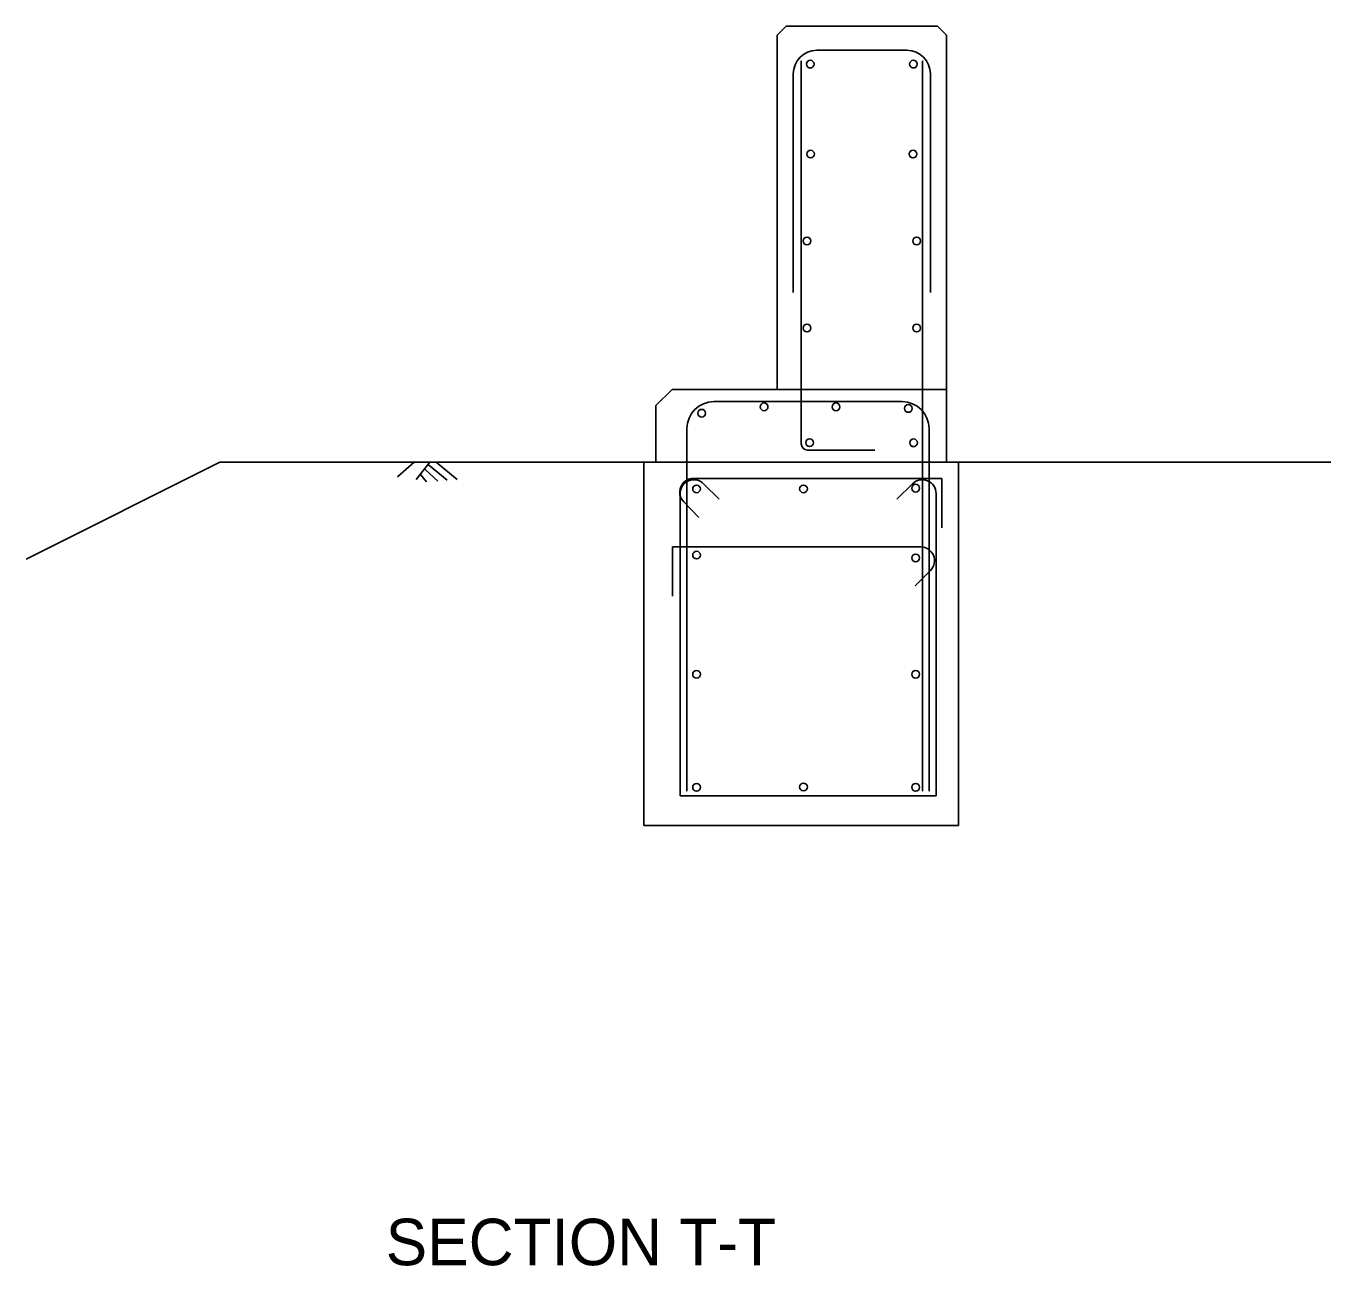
# Model space of a CAD drawing. Extents: x -813.5 to -743.8, y 412.9 to 447.1.
# Drawn here: x -780.95 to -771.97, y 412.9 to 421.43 of the extents above; entities that cross this region are included whole.
import ezdxf

# ---------------------------------------------------------------- set-up
doc = ezdxf.new("R2010")
doc.units = 0
for name, color, linetype in [('rd_PROFILE-FINISH', 7, 'Continuous'), ('rd_PROFILE-OG', 7, 'Continuous'), ('str_Concrete-A', 7, 'Continuous'), ('str_Reinforcement-A', 7, 'Continuous'), ('str_Reinforcement-D', 7, 'Continuous'), ('str_Text-A', 7, 'Continuous')]:
    doc.layers.add(name, color=color, linetype=linetype)

msp = doc.modelspace()

# ---------------------------------------------------------------- linework, layer by layer
at = {"layer": 'rd_PROFILE-FINISH'}
for p, q in [((-778.2777, 418.4285), (-778.3917, 418.3271)), ((-778.3917, 418.4283), (-777.5917, 418.4283)), ((-778.1696, 418.4278), (-778.2636, 418.3082)), ((-778.1788, 418.4099), (-778.05, 418.3038)), ((-778.1257, 418.4273), (-777.9815, 418.3087)), ((-778.2336, 418.3425), (-778.1924, 418.2919)), ((-778.2024, 418.3768), (-778.1144, 418.2967))]:
    msp.add_line(p, q, dxfattribs=at)
at = {"layer": 'rd_PROFILE-OG'}
for p, q in [((-779.6136, 418.4283), (-780.948, 417.7611)), ((-771.968, 418.4283), (-779.6136, 418.4283))]:
    msp.add_line(p, q, dxfattribs=at)
at = {"layer": 'str_Concrete-A'}
for p, q in [((-775.7796, 421.3657), (-775.7171, 421.4282)), ((-775.7796, 418.9283), (-775.7796, 421.3657)), ((-775.7171, 421.4282), (-774.6755, 421.4282)), ((-774.6755, 421.4282), (-774.613, 421.3657)), ((-774.613, 418.9283), (-774.613, 421.3657)), ((-776.5025, 418.9283), (-776.6136, 418.8172)), ((-776.5025, 418.9283), (-775.7796, 418.9283)), ((-775.7796, 418.9283), (-774.613, 418.9283)), ((-774.613, 418.4283), (-774.613, 418.9283)), ((-776.6136, 418.4283), (-776.6136, 418.8172)), ((-776.697, 418.4283), (-776.697, 415.9286)), ((-774.5303, 418.4283), (-774.5303, 415.9286)), ((-776.697, 415.9286), (-774.5303, 415.9286))]:
    msp.add_line(p, q, dxfattribs=at)
at = {"layer": 'str_Reinforcement-A'}
for p, q in [((-775.5069, 421.2616), (-774.8858, 421.2616)), ((-775.6129, 421.1901), (-775.6129, 418.5533)), ((-774.7797, 421.1901), (-774.7797, 416.1641)), ((-775.6685, 421.0999), (-775.6685, 419.595)), ((-774.7241, 421.0999), (-774.7241, 419.595)), ((-775.5713, 418.5116), (-775.1063, 418.5116))]:
    msp.add_line(p, q, dxfattribs=at)
for centre in [(-775.5514, 421.1666), (-774.8412, 421.1666), (-775.549, 420.5475), (-774.8437, 420.5475), (-775.5738, 419.9499), (-774.8188, 419.9499), (-775.5738, 419.3507), (-774.8188, 419.3507), (-775.8686, 418.8086), (-775.3739, 418.8086), (-776.2988, 418.7649), (-774.8764, 418.7974), (-775.5558, 418.562), (-774.8403, 418.5611), (-776.3339, 418.244), (-775.5978, 418.244), (-774.8261, 418.249), (-776.3339, 417.7886), (-774.8261, 417.7691), (-776.3339, 416.9683), (-774.8261, 416.9683), (-776.3339, 416.1906), (-775.5978, 416.1932), (-774.8261, 416.1906)]:
    msp.add_circle(centre, 0.0265, dxfattribs=at)
for centre, radius, start, end in [((-775.5069, 421.0999), 0.1617, 90, 180), ((-774.8858, 421.0999), 0.1617, 0, 90), ((-775.5713, 418.5533), 0.0417, 180, 270)]:
    msp.add_arc(centre, radius, start, end, dxfattribs=at)
at = {"layer": 'str_Reinforcement-D'}
for p, q in [((-776.2145, 418.8449), (-774.9189, 418.845)), ((-776.3997, 416.1641), (-776.3997, 418.6597)), ((-774.7337, 418.6597), (-774.7337, 416.1641)), ((-774.6466, 418.3164), (-776.3545, 418.3164)), ((-774.6466, 417.9759), (-774.6466, 418.3164)), ((-776.447, 416.1332), (-776.447, 418.2119)), ((-776.2852, 418.2798), (-776.1778, 418.1744)), ((-774.9546, 418.1744), (-774.8472, 418.2798)), ((-774.6854, 418.2119), (-774.6854, 416.1332)), ((-776.4224, 418.1546), (-776.3171, 418.0472)), ((-776.499, 417.5048), (-776.499, 417.8452)), ((-776.499, 417.8452), (-774.7911, 417.8452)), ((-774.7232, 417.6835), (-774.8286, 417.5761)), ((-774.6854, 416.1332), (-776.447, 416.1332))]:
    msp.add_line(p, q, dxfattribs=at)
for centre, radius, start, end in [((-776.2145, 418.6597), 0.1852, 90, 180), ((-774.9189, 418.6597), 0.1852, 0, 90), ((-776.3545, 418.2212), 0.0951, 90, 224.44897), ((-776.3518, 418.2119), 0.0951, 45.55103, 180), ((-774.7806, 418.2119), 0.0951, 0, 134.44897), ((-774.7911, 417.7501), 0.0951, 315.55103, 90)]:
    msp.add_arc(centre, radius, start, end, dxfattribs=at)

# ---------------------------------------------------------------- texts
at = {"layer": 'str_Text-A'}
msp.add_text('SECTION T-T', height=0.320042, dxfattribs=at).set_placement((-778.4731, 412.9024))

doc.saveas('drawing.dxf')
